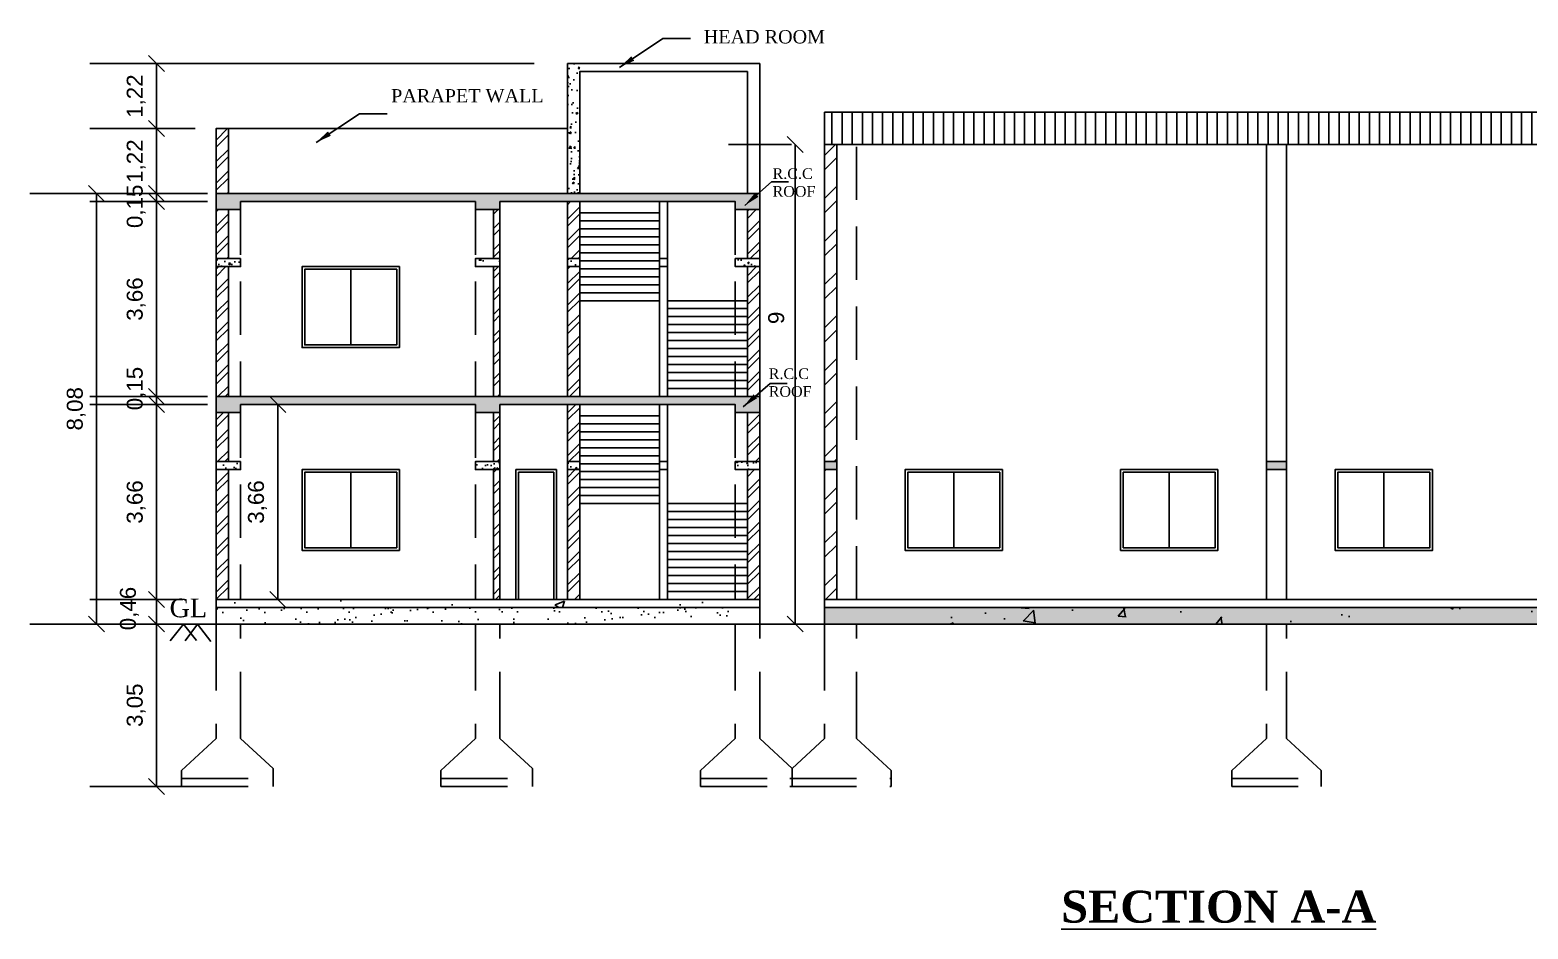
# Model space of a CAD drawing. Header units: metres. Extents: x 2063 to 2266, y 1708 to 2054.
# Drawn here: x 2171.66 to 2199.8, y 1943.61 to 1960.49 of the extents above; entities that cross this region are included whole.
import ezdxf

# ---------------------------------------------------------------- set-up
doc = ezdxf.new("R2010")
doc.units = ezdxf.units.M
doc.linetypes.add('HIDDEN', pattern=[0.375, 0.25, -0.125])
doc.linetypes.add('HIDDENX2', pattern=[0.75, 0.5, -0.25])
doc.layers.add('BLK_2_HT_OF_BLDG', color=5, linetype='Continuous')
doc.layers.add('BLK_2_PLINTH_HEIGHT', color=7, linetype='Continuous')
doc.styles.add('CORPORATION', font='arial.ttf')
doc.styles.add('i', font='romantic.ttf')
doc.styles.get("Standard").update_dxf_attribs({"font": 'arial.ttf'})
doc.styles.add('TIMES NEW ROMAN', font='times.ttf')
doc.dimstyles.new('Dim-outter', dxfattribs={"dimtxt": 1, "dimasz": 1, "dimexe": 0, "dimexo": 0, "dimgap": 1, "dimtad": 1, "dimlfac": -1, "dimzin": 3, "dimdsep": 46, "dimtxsty": 'CORPORATION', "dimblk": 'ARCHTICK', "dimcen": 0.125, "dimclrd": 8, "dimclre": 8, "dimclrt": 256, "dimazin": 0, "dimtfac": 0.5, "dimtix": 1, "dimtmove": 2, "dimatfit": 3, "dimfxl": 0, "dimtolj": 1, "dimtzin": 0, "dimarcsym": 0})
doc.dimstyles.new('ISO-25', dxfattribs={"dimtxt": 2.5, "dimasz": 2.5, "dimexe": 1.25, "dimexo": 0.625, "dimtad": 1, "dimtxsty": 'Standard', "dimcen": 2.5, "dimadec": 0, "dimazin": 0, "dimtfac": 1, "dimtmove": 0, "dimatfit": 3, "dimfxl": 0, "dimarcsym": 0})
pattern_1 = [(50, (-3371.6884, 793.3599), (1.8218467, -0.15939086), [0.1905, -2.0955]), (355, (-3371.6884, 793.3599), (-0.3524342, 1.91056845), [0.1524, -1.67640584]), (100.451445, (-3371.5366, 793.3466), (1.46941247, 1.7511775), [0.1619001, -1.78090245]), (46.1842, (-3371.6884, 793.8679), (2.7107904, -0.4204233), [0.28575, -3.14325]), (96.63556, (-3371.4625, 793.8328), (2.3740413, 2.4742612), [0.2428502, -2.6713561]), (351.18415, (-3371.6884, 793.868), (2.3740413, 2.4742612), [0.2285997, -2.5145973]), (21, (-3371.4344, 793.7409), (1.5161439, -1.022652), [0.1905, -2.0955]), (326, (-3371.4344, 793.7409), (0.6180203, 1.84187966), [0.1524, -1.6764]), (71.451445, (-3371.308, 793.6556), (2.1341642, 0.8192277), [0.1619001, -1.7808994]), (37.5, (-3371.6884, 793.35986), (0.03088603, 0.84555039), [0, -1.65608, 0, -1.7018, 0, -1.68275]), (7.5, (-3371.6884, 793.3599), (0.66819663, 1.00180575), [0, -0.97028, 0, -1.61798, 0, -0.64135]), (327.5, (-3372.2548, 793.35986), (1.35590595, -0.05728744), [0, -0.635, 0, -1.9812, 0, -2.6289]), (317.5, (-3372.5088, 793.3599), (1.48129181, 0.2542649), [0, -0.8255, 0, -1.31572, 0, -1.8669])]
pattern_2 = [(37.5, (-3371.6884, 793.35986), (-0.016000313, 0.489413237), [0, -0.38608, 0, -0.4318, 0, -0.41275]), (7.5, (-3371.6884, 793.35986), (0.44952328, 0.7168251), [0, -0.20828, 0, -0.34798, 0, -0.13335]), (327.5, (-3372.00083, 793.35986), (0.79099237, 0.001437185), [0, -0.127, 0, -0.4572, 0, -0.5969]), (317.5, (-3372.0008, 793.35986), (0.76355645, 0.22292932), [0, -0.0635, 0, -0.29972, 0, -0.3429])]
pattern_3 = [(45, (-3371.6884, 793.35986), (-0.202055763, 0.202055763), []), (45, (-3371.5537, 793.35986), (-0.202055763, 0.202055763), [])]
pattern_4 = [(45, (-3371.6884, 793.35986), (-0.404111525, 0.404111525), []), (45, (-3371.419, 793.35986), (-0.404111525, 0.404111525), [])]
pattern_5 = [(50, (-3371.6884, 793.35986), (0.364369338, -0.031878171), [0.0381, -0.4191]), (355, (-3371.6884, 793.35986), (-0.070486843, 0.38211369), [0.03048, -0.335281168]), (100.451445, (-3371.65805, 793.3572), (0.293882494, 0.350235504), [0.032380018, -0.35618049]), (46.1842, (-3371.6884, 793.46146), (0.542158082, -0.084084656), [0.05715, -0.62865]), (96.635558, (-3371.64323, 793.45445), (0.47480827, 0.49485225), [0.048570046, -0.534271216]), (351.184151, (-3371.6884, 793.46146), (0.47480827, 0.49485225), [0.045719934, -0.502919464]), (21, (-3371.6376, 793.43606), (0.303228783, -0.204530396), [0.0381, -0.4191]), (326, (-3371.6376, 793.43606), (0.123604057, 0.368375932), [0.03048, -0.33528]), (71.451445, (-3371.61234, 793.419), (0.426832839, 0.163845538), [0.032380018, -0.356179875]), (37.5, (-3371.68841, 793.35986), (0.0061772065, 0.1691100777), [0, -0.331216, 0, -0.34036, 0, -0.33655]), (7.5, (-3371.68841, 793.35986), (0.133639325, 0.2003611496), [0, -0.194056, 0, -0.323596, 0, -0.12827]), (327.5, (-3371.8017, 793.35986), (0.2711811903, -0.011457488), [0, -0.127, 0, -0.39624, 0, -0.52578]), (317.5, (-3371.8525, 793.35986), (0.296258363, 0.050852982), [0, -0.1651, 0, -0.263144, 0, -0.37338])]

# ---------------------------------------------------------------- blocks, each defined once
blk = doc.blocks.new('_ArchTick')
at = {"color": 0, "linetype": 'ByBlock', "const_width": 0.15}
blk.add_lwpolyline([(-0.5, -0.5), (0.5, 0.5)], dxfattribs=at)
blk = doc.blocks.new('_Oblique')
at = {"color": 0, "linetype": 'ByBlock', "lineweight": -2}
blk.add_line((-0.5, -0.5), (0.5, 0.5), dxfattribs=at)
blk = doc.blocks.new('*D227')
at = {"color": 0, "lineweight": -2}
for p, q in [((2174.739, 1949.336), (2172.782, 1949.336)), ((2174.032, 1946.286), (2174.032, 1949.336)), ((2174.739, 1946.286), (2172.782, 1946.286))]:
    blk.add_line(p, q, dxfattribs=at)
at = {"layer": 'Defpoints', "color": 0}
for p in [(2174.032, 1949.336), (2175.364, 1949.336), (2175.364, 1946.286, -5.305)]:
    blk.add_point(p, dxfattribs=at)
at = {"color": 0, "lineweight": -2, "xscale": 0.3, "yscale": 0.3, "zscale": 0.3}
for p, rotation in [((2174.032, 1949.336), 90), ((2174.032, 1946.286), 270)]:
    blk.add_blockref('_Oblique', p, dxfattribs=dict(at, rotation=rotation))
at = {"color": 0, "insert": (2173.652, 1947.811), "char_height": 0.3, "attachment_point": 5, "rotation": 90}
blk.add_mtext('3,05', dxfattribs=at)
blk = doc.blocks.new('*D228')
at = {"layer": 'BLK_2_PLINTH_HEIGHT', "color": 0, "lineweight": -2}
for p, q in [((2174.529, 1949.796), (2172.782, 1949.796)), ((2174.032, 1949.336), (2174.032, 1949.796)), ((2174.739, 1949.336), (2172.782, 1949.336))]:
    blk.add_line(p, q, dxfattribs=at)
at = {"layer": 'Defpoints', "color": 0}
for p in [(2174.032, 1949.796), (2175.154, 1949.796), (2175.364, 1949.336)]:
    blk.add_point(p, dxfattribs=at)
at = {"layer": 'BLK_2_PLINTH_HEIGHT', "color": 0, "lineweight": -2, "xscale": 0.3, "yscale": 0.3, "zscale": 0.3}
for p, rotation in [((2174.032, 1949.796), 90), ((2174.032, 1949.336), 270)]:
    blk.add_blockref('_Oblique', p, dxfattribs=dict(at, rotation=rotation))
at = {"layer": 'BLK_2_PLINTH_HEIGHT', "color": 0, "insert": (2173.524, 1949.626), "char_height": 0.3, "attachment_point": 5, "rotation": 90}
blk.add_mtext('0,46', dxfattribs=at)
blk = doc.blocks.new('*D229')
at = {"color": 0, "lineweight": -2}
for p, q in [((2174.989, 1953.456), (2172.782, 1953.456)), ((2174.032, 1949.796), (2174.032, 1953.456)), ((2174.529, 1949.796), (2172.782, 1949.796))]:
    blk.add_line(p, q, dxfattribs=at)
at = {"layer": 'Defpoints', "color": 0}
for p in [(2174.032, 1953.456), (2175.614, 1953.456), (2175.154, 1949.796)]:
    blk.add_point(p, dxfattribs=at)
at = {"color": 0, "lineweight": -2, "xscale": 0.3, "yscale": 0.3, "zscale": 0.3}
for p, rotation in [((2174.032, 1953.456), 90), ((2174.032, 1949.796), 270)]:
    blk.add_blockref('_Oblique', p, dxfattribs=dict(at, rotation=rotation))
at = {"color": 0, "insert": (2173.652, 1951.626), "char_height": 0.3, "attachment_point": 5, "rotation": 90}
blk.add_mtext('3,66', dxfattribs=at)
blk = doc.blocks.new('*D230')
at = {"color": 0, "lineweight": -2}
for p, q in [((2174.032, 1953.606), (2174.032, 1953.906)), ((2174.989, 1953.606), (2172.782, 1953.606)), ((2174.989, 1953.456), (2172.782, 1953.456)), ((2174.032, 1953.456), (2174.032, 1953.606)), ((2174.032, 1953.456), (2174.032, 1953.156))]:
    blk.add_line(p, q, dxfattribs=at)
at = {"layer": 'Defpoints', "color": 0}
for p in [(2174.032, 1953.606), (2175.614, 1953.606), (2175.614, 1953.456)]:
    blk.add_point(p, dxfattribs=at)
at = {"color": 0, "lineweight": -2, "xscale": 0.3, "yscale": 0.3, "zscale": 0.3}
for p, rotation in [((2174.032, 1953.606), 270), ((2174.032, 1953.456), 90)]:
    blk.add_blockref('_Oblique', p, dxfattribs=dict(at, rotation=rotation))
at = {"color": 0, "insert": (2173.652, 1953.756), "char_height": 0.3, "attachment_point": 5, "rotation": 90}
blk.add_mtext('0,15', dxfattribs=at)
blk = doc.blocks.new('*D231')
at = {"color": 0, "lineweight": -2}
for p, q in [((2174.989, 1957.266), (2172.782, 1957.266)), ((2174.032, 1953.606), (2174.032, 1957.266)), ((2174.989, 1953.606), (2172.782, 1953.606))]:
    blk.add_line(p, q, dxfattribs=at)
at = {"layer": 'Defpoints', "color": 0}
for p in [(2174.032, 1957.266), (2175.614, 1957.266), (2175.614, 1953.606)]:
    blk.add_point(p, dxfattribs=at)
at = {"color": 0, "lineweight": -2, "xscale": 0.3, "yscale": 0.3, "zscale": 0.3}
for p, rotation in [((2174.032, 1957.266), 90), ((2174.032, 1953.606), 270)]:
    blk.add_blockref('_Oblique', p, dxfattribs=dict(at, rotation=rotation))
at = {"color": 0, "insert": (2173.652, 1955.436), "char_height": 0.3, "attachment_point": 5, "rotation": 90}
blk.add_mtext('3,66', dxfattribs=at)
blk = doc.blocks.new('*D232')
at = {"color": 0, "lineweight": -2}
for p, q in [((2174.032, 1957.416), (2174.032, 1957.716)), ((2174.989, 1957.416), (2172.782, 1957.416)), ((2174.032, 1957.266), (2174.032, 1957.416)), ((2174.989, 1957.266), (2172.782, 1957.266)), ((2174.032, 1957.266), (2174.032, 1956.966))]:
    blk.add_line(p, q, dxfattribs=at)
at = {"layer": 'Defpoints', "color": 0}
for p in [(2174.032, 1957.416), (2175.614, 1957.416, 19.765), (2175.614, 1957.266)]:
    blk.add_point(p, dxfattribs=at)
at = {"color": 0, "lineweight": -2, "xscale": 0.3, "yscale": 0.3, "zscale": 0.3}
for p, rotation in [((2174.032, 1957.416), 270), ((2174.032, 1957.266), 90)]:
    blk.add_blockref('_Oblique', p, dxfattribs=dict(at, rotation=rotation))
at = {"color": 0, "insert": (2173.652, 1957.177), "char_height": 0.3, "attachment_point": 5, "rotation": 90}
blk.add_mtext('0,15', dxfattribs=at)
blk = doc.blocks.new('*D233')
at = {"color": 0, "lineweight": -2}
for p, q in [((2174.759, 1958.636), (2172.782, 1958.636)), ((2174.032, 1957.416), (2174.032, 1958.636)), ((2174.989, 1957.416), (2172.782, 1957.416))]:
    blk.add_line(p, q, dxfattribs=at)
at = {"layer": 'Defpoints', "color": 0}
for p in [(2174.032, 1958.636), (2175.384, 1958.636), (2175.614, 1957.416, 19.765)]:
    blk.add_point(p, dxfattribs=at)
at = {"color": 0, "lineweight": -2, "xscale": 0.3, "yscale": 0.3, "zscale": 0.3}
for p, rotation in [((2174.032, 1958.636), 90), ((2174.032, 1957.416), 270)]:
    blk.add_blockref('_Oblique', p, dxfattribs=dict(at, rotation=rotation))
at = {"color": 0, "insert": (2173.652, 1958.026), "char_height": 0.3, "attachment_point": 5, "rotation": 90}
blk.add_mtext('1,22', dxfattribs=at)
blk = doc.blocks.new('*D234')
at = {"color": 0, "lineweight": -2}
for p, q in [((2181.129, 1959.856), (2172.782, 1959.856)), ((2174.032, 1958.636), (2174.032, 1959.856)), ((2174.759, 1958.636), (2172.782, 1958.636))]:
    blk.add_line(p, q, dxfattribs=at)
at = {"layer": 'Defpoints', "color": 0}
for p in [(2174.032, 1959.856), (2181.754, 1959.856), (2175.384, 1958.636)]:
    blk.add_point(p, dxfattribs=at)
at = {"color": 0, "lineweight": -2, "xscale": 0.3, "yscale": 0.3, "zscale": 0.3}
for p, rotation in [((2174.032, 1959.856), 90), ((2174.032, 1958.636), 270)]:
    blk.add_blockref('_Oblique', p, dxfattribs=dict(at, rotation=rotation))
at = {"color": 0, "insert": (2173.652, 1959.246), "char_height": 0.3, "attachment_point": 5, "rotation": 90}
blk.add_mtext('1,22', dxfattribs=at)
blk = doc.blocks.new('*D235')
at = {"color": 0, "lineweight": -2}
for p, q in [((2174.529, 1957.416), (2171.657, 1957.416)), ((2172.907, 1949.336), (2172.907, 1957.416)), ((2174.529, 1949.336), (2171.657, 1949.336))]:
    blk.add_line(p, q, dxfattribs=at)
at = {"layer": 'Defpoints', "color": 0}
for p in [(2172.907, 1957.416), (2175.154, 1957.416), (2175.154, 1949.336)]:
    blk.add_point(p, dxfattribs=at)
at = {"color": 0, "lineweight": -2, "xscale": 0.3, "yscale": 0.3, "zscale": 0.3}
for p, rotation in [((2172.907, 1957.416), 90), ((2172.907, 1949.336), 270)]:
    blk.add_blockref('_Oblique', p, dxfattribs=dict(at, rotation=rotation))
at = {"color": 0, "insert": (2172.526, 1953.376), "char_height": 0.3, "attachment_point": 5, "rotation": 90}
blk.add_mtext('8,08', dxfattribs=at)
blk = doc.blocks.new('*D236')
at = {"layer": 'BLK_2_HT_OF_BLDG', "color": 0, "lineweight": -2}
for p, q in [((2185.959, 1958.336), (2184.778, 1958.336)), ((2186.028, 1949.336), (2186.028, 1958.336)), ((2185.959, 1949.336), (2184.778, 1949.336))]:
    blk.add_line(p, q, dxfattribs=at)
at = {"layer": 'Defpoints', "color": 0}
for p in [(2186.028, 1958.336), (2186.584, 1958.336), (2186.584, 1949.336, 9.883)]:
    blk.add_point(p, dxfattribs=at)
at = {"layer": 'BLK_2_HT_OF_BLDG', "color": 0, "lineweight": -2, "xscale": 0.3, "yscale": 0.3, "zscale": 0.3}
for p, rotation in [((2186.028, 1958.336), 90), ((2186.028, 1949.336), 270)]:
    blk.add_blockref('_Oblique', p, dxfattribs=dict(at, rotation=rotation))
at = {"layer": 'BLK_2_HT_OF_BLDG', "color": 0, "insert": (2185.675, 1955.083), "char_height": 0.3, "attachment_point": 5, "rotation": 90}
blk.add_mtext('9', dxfattribs=at)
blk = doc.blocks.new('*D285')
at = {"color": 0, "lineweight": -2}
for p, q in [((2176.31, 1953.456), (2176.31, 1949.796)), ((2176.865, 1953.456), (2177.56, 1953.456)), ((2176.865, 1949.796), (2177.56, 1949.796))]:
    blk.add_line(p, q, dxfattribs=at)
at = {"layer": 'Defpoints', "color": 0}
for p in [(2176.24, 1953.456, 9.883), (2176.24, 1949.796, 9.883), (2176.31, 1949.796)]:
    blk.add_point(p, dxfattribs=at)
at = {"color": 0, "lineweight": -2, "xscale": 0.3, "yscale": 0.3, "zscale": 0.3}
for p, rotation in [((2176.31, 1953.456), 90), ((2176.31, 1949.796), 270)]:
    blk.add_blockref('_Oblique', p, dxfattribs=dict(at, rotation=rotation))
at = {"color": 0, "insert": (2175.93, 1951.626), "char_height": 0.3, "attachment_point": 5, "rotation": 90}
blk.add_mtext('3,66', dxfattribs=at)

msp = doc.modelspace()

# ---------------------------------------------------------------- hatches: boundary and pattern name
h = msp.add_hatch()
h.set_pattern_fill('AR-CONC', color=256, scale=0.002)
h.set_pattern_definition(pattern_5)
h.paths.add_polyline_path([(2181.754, 1957.416), (2181.984, 1957.416), (2181.984, 1959.856), (2181.754, 1959.856)])
h = msp.add_hatch()
h.set_pattern_fill('ANSI31', color=256, scale=0.06, angle=45)
h.set_pattern_definition([(90, (-3371.68841, 793.36986), (-0.1905, 0), [])])
h.paths.add_polyline_path([(2186.584, 1958.946), (2186.584, 1958.336), (2228.644, 1958.336), (2228.644, 1958.946)])
h = msp.add_hatch()
h.set_pattern_fill('ANSI32', color=256, scale=0.03)
h.set_pattern_definition(pattern_3)
h.paths.add_polyline_path([(2175.384, 1958.636), (2175.154, 1958.636), (2175.154, 1957.416), (2175.384, 1957.416)])
h = msp.add_hatch()
h.set_pattern_fill('ANSI32', color=256, scale=0.06)
h.set_pattern_definition(pattern_4)
h.paths.add_polyline_path([(2186.814, 1958.336), (2186.584, 1958.336), (2186.584, 1952.386), (2186.814, 1952.386)])
h = msp.add_hatch()
h.set_pattern_fill('AR-CONC', color=256, scale=0.002)
h.set_pattern_definition(pattern_5)
h.paths.add_polyline_path([(2175.154, 1957.116), (2175.154, 1957.416), (2185.364, 1957.416), (2185.364, 1957.116), (2184.904, 1957.116), (2184.904, 1957.266), (2183.634, 1957.266), (2181.754, 1957.266), (2180.485, 1957.266), (2180.485, 1957.116), (2180.025, 1957.116), (2180.025, 1957.266), (2175.614, 1957.266), (2175.614, 1957.116)])
h = msp.add_hatch()
h.set_pattern_fill('ANSI32', color=256, scale=0.03)
h.set_pattern_definition(pattern_3)
h.paths.add_polyline_path([(2175.384, 1957.116), (2175.154, 1957.116), (2175.154, 1956.196), (2175.384, 1956.196)])
h = msp.add_hatch()
h.set_pattern_fill('ANSI32', color=256, scale=0.03)
h.set_pattern_definition(pattern_3)
h.paths.add_polyline_path([(2180.485, 1957.116), (2180.365, 1957.116), (2180.365, 1956.196), (2180.485, 1956.196)])
h = msp.add_hatch()
h.set_pattern_fill('ANSI32', color=256, scale=0.03)
h.set_pattern_definition(pattern_3)
h.paths.add_polyline_path([(2181.984, 1956.046), (2181.754, 1956.046), (2181.754, 1953.606), (2181.984, 1953.606)])
h.paths.add_polyline_path([(2181.984, 1957.266), (2181.754, 1957.266), (2181.754, 1956.196), (2181.984, 1956.196)])
h = msp.add_hatch()
h.set_pattern_fill('ANSI32', color=256, scale=0.03)
h.set_pattern_definition(pattern_3)
h.paths.add_polyline_path([(2185.364, 1957.116), (2185.134, 1957.116), (2185.134, 1956.196), (2185.364, 1956.196)])
h = msp.add_hatch()
h.set_pattern_fill('AR-CONC', color=256, scale=0.002)
h.set_pattern_definition(pattern_5)
h.paths.add_polyline_path([(2175.614, 1956.196), (2175.154, 1956.196), (2175.154, 1956.046), (2175.614, 1956.046)])
h = msp.add_hatch()
h.set_pattern_fill('ANSI32', color=256, scale=0.03)
h.set_pattern_definition(pattern_3)
h.paths.add_polyline_path([(2175.384, 1956.046), (2175.154, 1956.046), (2175.154, 1953.606), (2175.384, 1953.606)])
h = msp.add_hatch()
h.set_pattern_fill('AR-CONC', color=256, scale=0.002)
h.set_pattern_definition(pattern_5)
h.paths.add_polyline_path([(2180.485, 1956.196), (2180.025, 1956.196), (2180.025, 1956.046), (2180.485, 1956.046)])
h = msp.add_hatch()
h.set_pattern_fill('ANSI32', color=256, scale=0.03)
h.set_pattern_definition(pattern_3)
h.paths.add_polyline_path([(2180.485, 1956.046), (2180.365, 1956.046), (2180.365, 1953.606), (2180.485, 1953.606)])
h = msp.add_hatch()
h.set_pattern_fill('AR-CONC', color=256, scale=0.002)
h.set_pattern_definition(pattern_5)
h.paths.add_polyline_path([(2181.984, 1956.196), (2181.754, 1956.196), (2181.754, 1956.046), (2181.984, 1956.046)])
h = msp.add_hatch()
h.set_pattern_fill('AR-CONC', color=256, scale=0.002)
h.set_pattern_definition(pattern_5)
h.paths.add_polyline_path([(2185.364, 1956.196), (2184.904, 1956.196), (2184.904, 1956.046), (2185.364, 1956.046)])
h = msp.add_hatch()
h.set_pattern_fill('ANSI32', color=256, scale=0.03)
h.set_pattern_definition(pattern_3)
h.paths.add_polyline_path([(2185.364, 1956.046), (2185.134, 1956.046), (2185.134, 1953.606), (2185.364, 1953.606)])
h = msp.add_hatch()
h.set_pattern_fill('AR-CONC', color=256, scale=0.002)
h.set_pattern_definition(pattern_5)
h.paths.add_polyline_path([(2175.154, 1953.606), (2175.154, 1953.306), (2175.614, 1953.306), (2175.614, 1953.456), (2180.025, 1953.456), (2180.025, 1953.306), (2180.485, 1953.306), (2180.485, 1953.456), (2183.484, 1953.456), (2184.904, 1953.456), (2184.904, 1953.306), (2185.364, 1953.306), (2185.364, 1953.606)])
h = msp.add_hatch()
h.set_pattern_fill('ANSI32', color=256, scale=0.03)
h.set_pattern_definition(pattern_3)
h.paths.add_polyline_path([(2181.754, 1949.796), (2181.984, 1949.796), (2181.984, 1952.236), (2181.754, 1952.236)])
h.paths.add_polyline_path([(2181.754, 1952.386), (2181.984, 1952.386), (2181.984, 1953.456), (2181.754, 1953.456)])
h = msp.add_hatch()
h.set_pattern_fill('ANSI32', color=256, scale=0.03)
h.set_pattern_definition(pattern_3)
h.paths.add_polyline_path([(2175.154, 1952.386), (2175.384, 1952.386), (2175.384, 1953.306), (2175.154, 1953.306)])
h = msp.add_hatch()
h.set_pattern_fill('ANSI32', color=256, scale=0.03)
h.set_pattern_definition(pattern_3)
h.paths.add_polyline_path([(2180.485, 1952.236), (2180.365, 1952.236), (2180.365, 1949.796), (2180.485, 1949.796)])
h.paths.add_polyline_path([(2180.485, 1953.306), (2180.365, 1953.306), (2180.365, 1952.386), (2180.485, 1952.386)])
h = msp.add_hatch()
h.set_pattern_fill('ANSI32', color=256, scale=0.03)
h.set_pattern_definition(pattern_3)
h.paths.add_polyline_path([(2185.364, 1952.236), (2185.134, 1952.236), (2185.134, 1949.796), (2185.364, 1949.796)])
h.paths.add_polyline_path([(2185.364, 1953.306), (2185.134, 1953.306), (2185.134, 1952.386), (2185.364, 1952.386)])
h = msp.add_hatch()
h.set_pattern_fill('AR-CONC', color=256, scale=0.002)
h.set_pattern_definition(pattern_5)
h.paths.add_polyline_path([(2180.485, 1952.386), (2180.025, 1952.386), (2180.025, 1952.236), (2180.485, 1952.236)])
h.paths.add_polyline_path([(2181.984, 1952.386), (2181.754, 1952.386), (2181.754, 1952.236), (2181.984, 1952.236)])
h.paths.add_polyline_path([(2175.614, 1952.386), (2175.154, 1952.386), (2175.154, 1952.236), (2175.614, 1952.236)])
h = msp.add_hatch()
h.set_pattern_fill('AR-CONC', color=256, scale=0.002)
h.set_pattern_definition(pattern_5)
h.paths.add_polyline_path([(2185.364, 1952.386), (2184.904, 1952.386), (2184.904, 1952.236), (2185.364, 1952.236)])
h = msp.add_hatch(color=256)
h.dxf.hatch_style = 1
h.paths.add_polyline_path([(2186.814, 1952.386), (2186.584, 1952.386), (2186.584, 1952.236), (2186.814, 1952.236)])
h.paths.add_polyline_path([(2195.262, 1952.386), (2194.882, 1952.386), (2194.882, 1952.236), (2195.262, 1952.236)])
h.paths.add_polyline_path([(2203.627, 1952.386), (2203.247, 1952.386), (2203.247, 1952.236), (2203.627, 1952.236)])
h.paths.add_polyline_path([(2211.491, 1952.386), (2211.111, 1952.386), (2211.111, 1952.236), (2211.491, 1952.236)])
h.paths.add_polyline_path([(2211.991, 1952.386), (2211.611, 1952.386), (2211.611, 1952.236), (2211.991, 1952.236)])
h.paths.add_polyline_path([(2220.355, 1952.386), (2219.975, 1952.386), (2219.975, 1952.236), (2220.355, 1952.236)])
h.paths.add_polyline_path([(2228.644, 1952.386), (2228.414, 1952.386), (2228.414, 1952.236), (2228.644, 1952.236)])
h = msp.add_hatch()
h.set_pattern_fill('ANSI32', color=256, scale=0.03)
h.set_pattern_definition(pattern_3)
h.paths.add_polyline_path([(2175.384, 1952.236), (2175.154, 1952.236), (2175.154, 1949.796), (2175.384, 1949.796)])
h = msp.add_hatch()
h.set_pattern_fill('ANSI32', color=256, scale=0.06)
h.set_pattern_definition(pattern_4)
h.paths.add_polyline_path([(2186.814, 1952.236), (2186.584, 1952.236), (2186.584, 1949.796), (2186.814, 1949.796)])
h = msp.add_hatch()
h.set_pattern_fill('AR-CONC', color=256, scale=0.01)
h.set_pattern_definition(pattern_1)
h.paths.add_polyline_path([(2185.364, 1949.796), (2175.154, 1949.796), (2175.154, 1949.646), (2185.364, 1949.646)])
h = msp.add_hatch()
h.set_pattern_fill('AR-SAND', color=256, scale=0.01)
h.set_pattern_definition(pattern_2)
h.paths.add_polyline_path([(2175.154, 1949.646), (2175.154, 1949.336), (2185.364, 1949.336), (2185.364, 1949.646)])
h = msp.add_hatch()
h.set_pattern_fill('AR-CONC', color=256, scale=0.01)
h.set_pattern_definition(pattern_1)
h.paths.add_polyline_path([(2186.584, 1949.646), (2186.584, 1949.336), (2228.644, 1949.336), (2228.644, 1949.646)])
h = msp.add_hatch()
h.set_pattern_fill('AR-SAND', color=256, scale=0.01)
h.set_pattern_definition(pattern_2)
h.paths.add_polyline_path([(2228.644, 1949.336), (2228.644, 1949.646), (2186.584, 1949.646), (2186.584, 1949.336)])

# ---------------------------------------------------------------- linework, layer by layer
for p, q in [((2181.754, 1959.856, 9.883), (2185.364, 1959.856, 9.883)), ((2181.754, 1957.416, 12.823), (2181.754, 1959.856, 9.883)), ((2181.984, 1959.706, 9.883), (2185.134, 1959.706, 9.883)), ((2181.984, 1957.416, 12.823), (2181.984, 1959.706, 10.063)), ((2185.134, 1959.706, 29.648), (2185.134, 1957.416, 29.648)), ((2185.364, 1959.856, 29.648), (2185.364, 1949.336, 29.648)), ((2186.584, 1958.946, 9.883), (2228.644, 1958.946, 9.883)), ((2186.584, 1949.336, 19.765), (2186.584, 1958.946, 19.765)), ((2175.154, 1958.636, 29.648), (2175.154, 1949.336, 29.648)), ((2175.154, 1958.636, 9.883), (2181.754, 1958.636, 9.883)), ((2175.154, 1949.336, -1765.508), (2175.154, 1958.636, -2106.993)), ((2175.384, 1957.416, 25.747), (2175.384, 1958.636, 9.883)), ((2186.584, 1958.336, 9.883), (2228.644, 1958.336, 9.883)), ((2186.814, 1949.796, 19.765), (2186.814, 1958.336, 19.765)), ((2194.882, 1949.796, 19.765), (2194.882, 1958.336, 19.765)), ((2195.262, 1949.796, 19.765), (2195.262, 1958.336, 19.765)), ((2175.154, 1957.416, 9.883), (2185.364, 1957.416, 9.883)), ((2175.154, 1957.116, 29.648), (2175.614, 1957.116, 29.648)), ((2175.384, 1956.196, -2855.11), (2175.384, 1957.116, -2902.761)), ((2175.614, 1957.266, 9.883), (2180.025, 1957.266, 9.883)), ((2180.025, 1957.116, 9.883), (2180.485, 1957.116, 9.883)), ((2180.365, 1956.196, 11.605), (2180.365, 1957.116, 11.605)), ((2180.485, 1957.266, 9.883), (2184.904, 1957.266, 9.883)), ((2180.485, 1957.266, 3.121), (2180.485, 1953.606, 3.121)), ((2180.485, 1953.606, 3.121), (2180.485, 1957.266, 3.121)), ((2181.754, 1953.606, 13.004), (2181.754, 1957.266, 13.004)), ((2181.984, 1953.606, 29.648), (2181.984, 1957.266, 29.648)), ((2183.484, 1953.606, 29.648), (2183.484, 1957.266, 29.648)), ((2183.634, 1953.606, 29.648), (2183.634, 1957.266, 29.648)), ((2184.904, 1957.116, 9.883), (2185.364, 1957.116, 9.883)), ((2185.134, 1957.116, 29.648), (2185.134, 1956.196, 29.648)), ((2181.984, 1957.056, 29.648), (2183.484, 1957.056, 29.648)), ((2181.984, 1956.906, 29.648), (2183.484, 1956.906, 29.648)), ((2181.984, 1956.756, 29.648), (2183.484, 1956.756, 29.648)), ((2181.984, 1956.606, 29.648), (2183.484, 1956.606, 29.648)), ((2181.984, 1956.456, 29.648), (2183.484, 1956.456, 29.648)), ((2181.984, 1956.306, 29.648), (2183.484, 1956.306, 29.648)), ((2175.384, 1953.606, -2720.96), (2175.384, 1956.046, -2847.34)), ((2177.682, 1955.996, 9.883), (2177.682, 1954.576, 9.883)), ((2180.365, 1953.606, 11.605), (2180.365, 1956.046, 11.605)), ((2181.984, 1956.156, 29.648), (2183.484, 1956.156, 29.648)), ((2181.984, 1956.006, 29.648), (2183.484, 1956.006, 29.648)), ((2185.134, 1956.046, 29.648), (2185.134, 1953.606, 29.648)), ((2181.984, 1955.856, 29.648), (2183.484, 1955.856, 29.648)), ((2181.984, 1955.706, 29.648), (2183.484, 1955.706, 29.648)), ((2181.984, 1955.556, 29.648), (2183.484, 1955.556, 29.648)), ((2181.984, 1955.406, 29.648), (2183.484, 1955.406, 29.648)), ((2183.634, 1955.406, 9.883), (2185.134, 1955.406, 9.883)), ((2183.634, 1955.256, 9.883), (2185.134, 1955.256, 9.883)), ((2183.634, 1955.106, 9.883), (2185.134, 1955.106, 9.883)), ((2183.634, 1954.956, 9.883), (2185.134, 1954.956, 9.883)), ((2183.634, 1954.806, 9.883), (2185.134, 1954.806, 9.883)), ((2183.634, 1954.656, 9.883), (2185.134, 1954.656, 9.883)), ((2183.634, 1954.506, 9.883), (2185.134, 1954.506, 9.883)), ((2183.634, 1954.356, 9.883), (2185.134, 1954.356, 9.883)), ((2183.634, 1954.206, 9.883), (2185.134, 1954.206, 9.883)), ((2183.634, 1954.056, 9.883), (2185.134, 1954.056, 9.883)), ((2183.634, 1953.906, 9.883), (2185.134, 1953.906, 9.883)), ((2183.634, 1953.756, 9.883), (2185.134, 1953.756, 9.883)), ((2175.154, 1953.606, 9.883), (2185.364, 1953.606, 9.883)), ((2175.614, 1953.456, 9.883), (2180.025, 1953.456, 9.883)), ((2180.485, 1953.456, 9.883), (2184.904, 1953.456, 9.883)), ((2180.485, 1953.456, 3.121), (2180.485, 1949.796, 3.121)), ((2180.485, 1949.796, 3.121), (2180.485, 1953.456, 3.121)), ((2181.754, 1949.796, 13.004), (2181.754, 1953.456, 13.004)), ((2181.984, 1949.796, 29.648), (2181.984, 1953.456, 29.648)), ((2183.484, 1949.796, 29.648), (2183.484, 1953.456, 29.648)), ((2183.634, 1949.796, 29.648), (2183.634, 1953.456, 29.648)), ((2175.154, 1953.306, 9.883), (2175.614, 1953.306, 9.883)), ((2175.384, 1952.386, -2657.77), (2175.384, 1953.306, -2705.422)), ((2180.025, 1953.306, 9.883), (2180.485, 1953.306, 9.883)), ((2180.365, 1952.386, 11.605), (2180.365, 1953.306, 11.605)), ((2181.984, 1953.246, 29.648), (2183.484, 1953.246, 29.648)), ((2184.904, 1953.306, 9.883), (2185.364, 1953.306, 9.883)), ((2185.134, 1953.306, 29.648), (2185.134, 1952.386, 29.648)), ((2185.134, 1952.386, 29.648), (2185.134, 1953.306, 29.648)), ((2181.984, 1953.096, 29.648), (2183.484, 1953.096, 29.648)), ((2181.984, 1952.946, 29.648), (2183.484, 1952.946, 29.648)), ((2181.984, 1952.796, 29.648), (2183.484, 1952.796, 29.648)), ((2181.984, 1952.646, 29.648), (2183.484, 1952.646, 29.648)), ((2181.984, 1952.496, 29.648), (2183.484, 1952.496, 29.648)), ((2181.984, 1952.346, 29.648), (2183.484, 1952.346, 29.648)), ((2175.384, 1949.796, -2523.621), (2175.384, 1952.236, -2650.001)), ((2177.682, 1952.186, 9.883), (2177.682, 1950.766, 9.883)), ((2180.365, 1949.796, 11.605), (2180.365, 1952.236, 11.605)), ((2181.984, 1952.196, 29.648), (2183.484, 1952.196, 29.648)), ((2181.984, 1952.046, 29.648), (2183.484, 1952.046, 29.648)), ((2185.134, 1952.236, 29.648), (2185.134, 1952.086, 29.648)), ((2185.134, 1949.796, 29.648), (2185.134, 1952.236, 29.648)), ((2189.009, 1952.186, 9.883), (2189.009, 1950.766, 9.883)), ((2193.057, 1952.186, 9.883), (2193.057, 1950.766, 9.883)), ((2197.087, 1952.186, 9.883), (2197.087, 1950.766, 9.883)), ((2181.984, 1951.896, 29.648), (2183.484, 1951.896, 29.648)), ((2185.134, 1951.936, 29.648), (2185.134, 1949.796, 29.648)), ((2181.984, 1951.746, 29.648), (2183.484, 1951.746, 29.648)), ((2181.984, 1951.596, 29.648), (2183.484, 1951.596, 29.648)), ((2183.634, 1951.596, 9.883), (2185.134, 1951.596, 9.883)), ((2183.634, 1951.446, 9.883), (2185.134, 1951.446, 9.883)), ((2183.634, 1951.296, 9.883), (2185.134, 1951.296, 9.883)), ((2183.634, 1951.146, 9.883), (2185.134, 1951.146, 9.883)), ((2183.634, 1950.996, 9.883), (2185.134, 1950.996, 9.883)), ((2183.634, 1950.846, 9.883), (2185.134, 1950.846, 9.883)), ((2183.634, 1950.696, 9.883), (2185.134, 1950.696, 9.883)), ((2183.634, 1950.546, 9.883), (2185.134, 1950.546, 9.883)), ((2183.634, 1950.396, 9.883), (2185.134, 1950.396, 9.883)), ((2183.634, 1950.246, 9.883), (2185.134, 1950.246, 9.883)), ((2183.634, 1950.096, 9.883), (2185.134, 1950.096, 9.883)), ((2175.154, 1949.796, 9.883), (2185.364, 1949.796, 9.883)), ((2183.634, 1949.946, 9.883), (2185.134, 1949.946, 9.883)), ((2186.584, 1949.796, 9.883), (2228.644, 1949.796, 9.883)), ((2175.154, 1949.646, 9.883), (2185.364, 1949.646, 9.883)), ((2186.584, 1949.646, 9.883), (2228.644, 1949.646, 9.883)), ((2172.924, 1949.336, 9.883), (2230.672, 1949.336, 9.883)), ((2174.504, 1946.586, 9.883), (2174.504, 1946.286, 9.883)), ((2179.374, 1946.586, 39.53), (2179.374, 1946.286, 39.53)), ((2184.254, 1946.586, 39.53), (2184.254, 1946.286, 39.53)), ((2194.231, 1946.586, 19.765), (2194.231, 1946.286, 19.765))]:
    msp.add_line(p, q)
at = {"linetype": 'HIDDENX2', "ltscale": 2}
for p, q in [((2187.184, 1949.796, 19.765), (2187.184, 1958.336, 19.765)), ((2175.614, 1957.266, 29.648), (2175.614, 1953.606, 29.648)), ((2180.025, 1957.266, 3.121), (2180.025, 1953.606, 3.121)), ((2184.904, 1957.266, -333.952), (2184.904, 1953.606, -304.19)), ((2175.614, 1953.456, 29.648), (2175.614, 1949.796, 29.648)), ((2180.025, 1953.456, 3.121), (2180.025, 1949.796, 3.121)), ((2184.904, 1953.456, -302.97), (2184.904, 1949.796, -273.207))]:
    msp.add_line(p, q, dxfattribs=at)
at = {"linetype": 'HIDDEN', "ltscale": 5}
for p, q in [((2175.154, 1949.336, 9.883), (2175.154, 1947.186, 9.883)), ((2175.614, 1947.186), (2175.614, 1949.336)), ((2180.025, 1949.336, 39.53), (2180.025, 1947.186, 39.53)), ((2180.485, 1947.186, 29.648), (2180.485, 1949.336, 29.648)), ((2184.904, 1949.336, 39.53), (2184.904, 1947.186, 39.53)), ((2185.364, 1947.186, 29.648), (2185.364, 1949.336, 29.648)), ((2186.584, 1949.336, 19.765), (2186.584, 1947.186, 19.765)), ((2187.184, 1947.186, 9.883), (2187.184, 1949.336, 9.883)), ((2194.882, 1949.336, 19.765), (2194.882, 1947.186, 19.765)), ((2195.262, 1947.186, 19.765), (2195.262, 1949.336, 19.765)), ((2174.504, 1946.586, 9.883), (2175.154, 1947.186, 9.883)), ((2176.224, 1946.623), (2175.614, 1947.186)), ((2179.374, 1946.586, 39.53), (2180.025, 1947.186, 39.53)), ((2181.095, 1946.623, 29.648), (2180.485, 1947.186, 29.648)), ((2184.254, 1946.586, 39.53), (2184.904, 1947.186, 39.53)), ((2185.974, 1946.623, 29.648), (2185.364, 1947.186, 29.648)), ((2185.974, 1946.623, 19.765), (2186.584, 1947.186, 19.765)), ((2187.835, 1946.586, 9.883), (2187.184, 1947.186, 9.883)), ((2194.231, 1946.586, 19.765), (2194.882, 1947.186, 19.765)), ((2195.913, 1946.586, 19.765), (2195.262, 1947.186, 19.765)), ((2174.504, 1946.436, 9.155), (2176.224, 1946.436)), ((2176.224, 1946.623), (2176.224, 1946.286)), ((2179.374, 1946.436, 38.802), (2181.095, 1946.436, 29.648)), ((2181.095, 1946.623, 29.648), (2181.095, 1946.286, 29.648)), ((2184.254, 1946.436, 38.802), (2185.974, 1946.436, 29.648)), ((2185.933, 1946.436, 19.765), (2187.835, 1946.436, 9.883)), ((2185.974, 1946.623, 29.648), (2185.974, 1946.286, 29.648)), ((2187.835, 1946.436, 9.883), (2187.835, 1946.586, 9.883)), ((2187.835, 1946.436, 9.883), (2187.835, 1946.286, 9.883)), ((2194.231, 1946.436, 19.765), (2195.913, 1946.436, 11.026)), ((2195.913, 1946.436, 19.765), (2195.913, 1946.586, 19.765)), ((2195.913, 1946.436, 19.765), (2195.913, 1946.286, 19.765)), ((2174.504, 1946.286, 9.155), (2176.224, 1946.286)), ((2179.374, 1946.286, 38.802), (2181.095, 1946.286, 29.648)), ((2184.254, 1946.286, 38.802), (2185.974, 1946.286, 29.648)), ((2185.933, 1946.286, 19.765), (2187.835, 1946.286, 9.883)), ((2194.231, 1946.286, 19.765), (2195.913, 1946.286, 11.026))]:
    msp.add_line(p, q, dxfattribs=at)
for points, elevation in [([(2181.754, 1957.416), (2181.984, 1957.416), (2181.984, 1959.706), (2185.134, 1959.706), (2185.134, 1957.416), (2185.364, 1957.416), (2185.364, 1959.856), (2181.754, 1959.856)], 9.883), ([(2175.384, 1957.416), (2175.154, 1957.416), (2175.154, 1958.636), (2175.384, 1958.636)], 9.883), ([(2175.154, 1957.116), (2175.154, 1957.416), (2185.364, 1957.416), (2185.364, 1957.116), (2184.904, 1957.116), (2184.904, 1957.266), (2183.634, 1957.266), (2181.754, 1957.266), (2180.485, 1957.266), (2180.485, 1957.116), (2180.025, 1957.116), (2180.025, 1957.266), (2175.614, 1957.266), (2175.614, 1957.116)], 9.883), ([(2175.384, 1956.196), (2175.154, 1956.196), (2175.154, 1957.116), (2175.384, 1957.116)], 9.883), ([(2175.614, 1956.196), (2175.154, 1956.196), (2175.154, 1956.046), (2175.614, 1956.046)], 9.883), ([(2175.614, 1956.196), (2175.154, 1956.196), (2175.154, 1956.046), (2175.614, 1956.046)], 9.883), ([(2175.384, 1953.606), (2175.154, 1953.606), (2175.154, 1956.046), (2175.384, 1956.046)], -2720.96), ([(2178.597, 1956.046), (2176.767, 1956.046), (2176.767, 1954.526), (2178.597, 1954.526)], 9.883), ([(2178.547, 1955.996), (2176.817, 1955.996), (2176.817, 1954.576), (2178.547, 1954.576)], 9.883), ([(2180.485, 1956.196), (2180.025, 1956.196), (2180.025, 1956.046), (2180.485, 1956.046)], 9.883), ([(2180.485, 1956.196), (2180.025, 1956.196), (2180.025, 1956.046), (2180.485, 1956.046)], 9.883), ([(2181.984, 1956.196), (2181.754, 1956.196), (2181.754, 1956.046), (2181.984, 1956.046)], 9.883), ([(2181.984, 1956.196), (2181.754, 1956.196), (2181.754, 1956.046), (2181.984, 1956.046)], 9.883), ([(2183.634, 1956.196), (2183.484, 1956.196), (2183.484, 1956.046), (2183.634, 1956.046)], 9.883), ([(2185.364, 1956.196), (2184.904, 1956.196), (2184.904, 1956.046), (2185.364, 1956.046)], 9.883), ([(2175.154, 1953.606), (2175.154, 1953.306), (2175.614, 1953.306), (2175.614, 1953.456), (2180.025, 1953.456), (2180.025, 1953.306), (2180.485, 1953.306), (2180.485, 1953.456), (2183.484, 1953.456), (2184.904, 1953.456), (2184.904, 1953.306), (2185.364, 1953.306), (2185.364, 1953.606)], 9.883), ([(2175.384, 1952.386), (2175.154, 1952.386), (2175.154, 1953.306), (2175.384, 1953.306)], 9.883), ([(2175.614, 1952.386), (2175.154, 1952.386), (2175.154, 1952.236), (2175.614, 1952.236)], 9.883), ([(2180.485, 1952.386), (2180.025, 1952.386), (2180.025, 1952.236), (2180.485, 1952.236)], 9.883), ([(2181.984, 1952.386), (2181.754, 1952.386), (2181.754, 1952.236), (2181.984, 1952.236)], 9.883), ([(2183.634, 1952.386), (2183.484, 1952.386), (2183.484, 1952.236), (2183.634, 1952.236)], 9.883), ([(2185.364, 1952.386), (2184.904, 1952.386), (2184.904, 1952.236), (2185.364, 1952.236)], 9.883), ([(2186.814, 1952.386), (2186.584, 1952.386), (2186.584, 1952.236), (2186.814, 1952.236)], 9.883), ([(2195.262, 1952.386), (2194.882, 1952.386), (2194.882, 1952.236), (2195.262, 1952.236)], 9.883), ([(2175.154, 1949.796), (2175.384, 1949.796), (2175.384, 1952.236), (2175.154, 1952.236)], 9.883), ([(2178.597, 1952.236), (2176.767, 1952.236), (2176.767, 1950.716), (2178.597, 1950.716)], 9.883), ([(2178.547, 1952.186), (2176.817, 1952.186), (2176.817, 1950.766), (2178.547, 1950.766)], 9.883), ([(2189.924, 1952.236), (2188.094, 1952.236), (2188.094, 1950.716), (2189.924, 1950.716)], 9.883), ([(2189.874, 1952.186), (2188.144, 1952.186), (2188.144, 1950.766), (2189.874, 1950.766)], 9.883), ([(2193.972, 1952.236), (2192.142, 1952.236), (2192.142, 1950.716), (2193.972, 1950.716)], 9.883), ([(2193.922, 1952.186), (2192.192, 1952.186), (2192.192, 1950.766), (2193.922, 1950.766)], 9.883), ([(2198.002, 1952.236), (2196.172, 1952.236), (2196.172, 1950.716), (2198.002, 1950.716)], 9.883), ([(2197.952, 1952.186), (2196.222, 1952.186), (2196.222, 1950.766), (2197.952, 1950.766)], 9.883), ([(2186.584, 1949.796), (2186.584, 1949.646), (2228.644, 1949.646), (2228.644, 1949.796)], 9.883), ([(2186.584, 1949.646), (2186.584, 1949.336), (2228.644, 1949.336), (2228.644, 1949.646)], 9.883)]:
    msp.add_lwpolyline(points, close=True, dxfattribs=dict(elevation=elevation))
for points, elevation in [([(2185.134, 1956.046), (2185.364, 1956.046), (2185.364, 1956.196), (2185.134, 1956.196)], 9.883), ([(2180.784, 1949.796), (2180.784, 1952.236), (2181.544, 1952.236), (2181.544, 1949.796)], 17.055), ([(2180.834, 1949.796), (2180.834, 1952.186), (2181.494, 1952.186), (2181.494, 1949.796)], 17.055), ([(2174.292, 1949.017), (2174.542, 1949.336), (2174.784, 1949.024)], 9.883), ([(2174.575, 1949.017), (2174.804, 1949.336), (2175.052, 1949.01)], 9.883)]:
    msp.add_lwpolyline(points, dxfattribs=dict(elevation=elevation))

# ---------------------------------------------------------------- texts
at = {"attachment_point": 1, "style": 'i'}
for s, insert, char_height, width in [('HEAD ROOM', (2184.314, 1960.485, 9.883), 0.25, 2.43038), ('PARAPET WALL', (2178.441, 1959.378, 9.883), 0.25, 2.73744), ('R.C.C \\PROOF', (2185.605, 1957.891, 9.883), 0.2, 0.86884), ('R.C.C \\PROOF', (2185.533, 1954.135, 9.883), 0.2, 0.59043)]:
    msp.add_mtext(s, dxfattribs=dict(at, insert=insert, char_height=char_height, width=width))
at = {"ltscale": 0.2, "insert": (2174.279, 1949.457, 14.118), "char_height": 0.35, "attachment_point": 7, "style": 'TIMES NEW ROMAN'}
msp.add_mtext_dynamic_manual_height_columns('GL', width=0.92212, gutter_width=1.466, heights=[0], dxfattribs=at)
at = {"insert": (2185.168, 1944.33, -9.883), "char_height": 0.6, "attachment_point": 1, "style": 'TIMES NEW ROMAN'}
msp.add_mtext_dynamic_manual_height_columns('{\\fTimes New Roman|b1|i0|c0|p18;\\W8.62106;\\L   \\W1;SECTION A-A}', width=17.22221, gutter_width=1, heights=[0], dxfattribs=at)

# ---------------------------------------------------------------- dimensions: what is measured, and where the dimension line sits
for base, p1, p2, picture, middle in [((2174.032, 1959.856, 9.883), (2175.384, 1958.636, 9.883), (2181.754, 1959.856, 9.883), '*D234', (2173.652, 1959.246, 9.883)), ((2174.032, 1958.636, 9.883), (2175.614, 1957.416, 29.648), (2175.384, 1958.636, 9.883), '*D233', (2173.652, 1958.026, 9.883)), ((2174.032, 1957.266, 9.883), (2175.614, 1953.606, 9.883), (2175.614, 1957.266, 9.883), '*D231', (2173.652, 1955.436, 9.883)), ((2174.032, 1953.456, 9.883), (2175.154, 1949.796, 9.883), (2175.614, 1953.456, 9.883), '*D229', (2173.652, 1951.626, 9.883))]:
    dim = msp.add_linear_dim(base=base, p1=p1, p2=p2, angle=270, dimstyle='ISO-25', override={"dimtxt": 0.3, "dimasz": 0.3, "dimgap": 0.2, "dimblk1": 'Oblique', "dimblk2": 'Oblique', "dimsah": 1, "dimsd1": 0, "dimsd2": 0, "dimtmove": 1})
    dim.commit()
    dim.dimension.update_dxf_attribs({"geometry": picture, "text_midpoint": middle})
for base, p1, p2, angle, override, picture, middle, dimtype in [((2174.032, 1957.416, 9.883), (2175.614, 1957.266, 9.883), (2175.614, 1957.416, 29.648), 270, {"dimtxt": 0.3, "dimasz": 0.3, "dimgap": 0.2, "dimblk1": 'Oblique', "dimblk2": 'Oblique', "dimsah": 1, "dimsd1": 0, "dimsd2": 0, "dimtmove": 1}, '*D232', (2174.032, 1957.177, 9.883), 160), ((2174.032, 1953.606, 9.883), (2175.614, 1953.456, 9.883), (2175.614, 1953.606, 9.883), 270, {"dimtxt": 0.3, "dimasz": 0.3, "dimgap": 0.2, "dimblk1": 'Oblique', "dimblk2": 'Oblique', "dimsah": 1, "dimsd1": 0, "dimsd2": 0, "dimtmove": 1}, '*D230', (2174.032, 1953.756, 9.883), 160), ((2174.032, 1949.336, 9.883), (2175.364, 1946.286, 4.577), (2175.364, 1949.336, 9.883), 90, {"dimtxt": 0.3, "dimasz": 0.3, "dimgap": 0.2, "dimblk1": 'Oblique', "dimblk2": 'Oblique', "dimsah": 1, "dimsd1": 0, "dimsd2": 0}, '*D227', (2174.032, 1947.811, 9.883), 161)]:
    dim = msp.add_linear_dim(base=base, p1=p1, p2=p2, angle=angle, dimstyle='ISO-25', override=override)
    dim.commit()
    dim.dimension.update_dxf_attribs({"geometry": picture, "text_midpoint": middle, "dimtype": dimtype})
for p1, p2, distance, picture, middle in [((2175.154, 1949.336, 9.883), (2175.154, 1957.416, 9.883), 2.247, '*D235', (2172.526, 1953.376, 9.883)), ((2176.24, 1953.456, 9.883), (2176.24, 1949.796, 9.883), 0.07, '*D285', (2175.93, 1951.626))]:
    dim = msp.add_aligned_dim(p1=p1, p2=p2, distance=distance, dimstyle='ISO-25', override={"dimtxt": 0.3, "dimasz": 0.3, "dimgap": 0.2, "dimblk1": 'Oblique', "dimblk2": 'Oblique', "dimsah": 1, "dimsd1": 0, "dimsd2": 0, "dimtmove": 1})
    dim.commit()
    dim.dimension.update_dxf_attribs({"geometry": picture, "text_midpoint": middle})
at = {"layer": 'BLK_2_HT_OF_BLDG'}
dim = msp.add_linear_dim(base=(2186.028, 1958.336, 9.883), p1=(2186.584, 1949.336, 19.765), p2=(2186.584, 1958.336, 9.883), angle=90, dimstyle='ISO-25', override={"dimtxt": 0.3, "dimasz": 0.3, "dimgap": 0.2, "dimblk1": 'Oblique', "dimblk2": 'Oblique', "dimsah": 1, "dimsd1": 0, "dimsd2": 0, "dimtmove": 1}, dxfattribs=at)
dim.commit()
dim.dimension.update_dxf_attribs({"geometry": '*D236', "text_midpoint": (2186.028, 1955.083, 9.883), "dimtype": 161})
at = {"layer": 'BLK_2_PLINTH_HEIGHT', "color": 7}
dim = msp.add_linear_dim(base=(2174.032, 1949.796, 9.883), p1=(2175.364, 1949.336, 9.883), p2=(2175.154, 1949.796, 9.883), angle=270, dimstyle='ISO-25', override={"dimtxt": 0.3, "dimasz": 0.3, "dimgap": 0.2, "dimblk1": 'Oblique', "dimblk2": 'Oblique', "dimsah": 1, "dimsd1": 0, "dimsd2": 0, "dimtmove": 1}, dxfattribs=at)
dim.commit()
dim.dimension.update_dxf_attribs({"geometry": '*D228', "text_midpoint": (2173.905, 1949.626, 9.883), "dimtype": 160})

# ---------------------------------------------------------------- leaders
for points in [[(2182.73, 1959.786, 9.883), (2183.545, 1960.326, 9.883), (2184.067, 1960.326, 9.883)], [(2177.031, 1958.376, 9.883), (2177.846, 1958.916, 9.883), (2178.368, 1958.916, 9.883)], [(2185.083, 1957.194, 9.883), (2185.588, 1957.636, 9.883), (2185.908, 1957.634, 9.883)], [(2185.055, 1953.412, 9.883), (2185.559, 1953.854, 9.883), (2185.879, 1953.852, 9.883)]]:
    msp.add_leader(points, dimstyle='Dim-outter', override={"dimasz": 0.3, "dimgap": 1, "dimtad": 0, "dimclrd": 256, "dimfxlon": 1})

doc.saveas('drawing.dxf')
